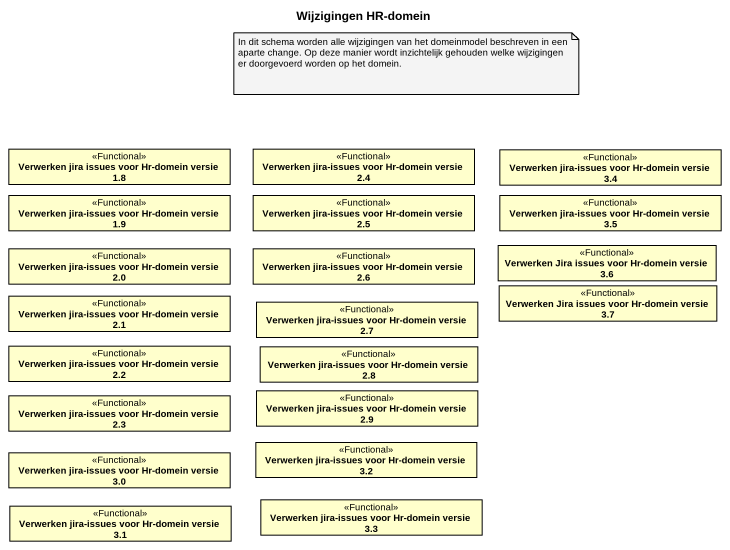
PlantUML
@startuml
title Wijzigingen HR-domein
hide circle
hide empty members
class "Verwerken jira issues voor Hr-domein versie 1.8" as Verwerken_jira_issues_voor <<Functional>>
class "Verwerken jira-issues voor Hr-domein versie 2.4" as Verwerken_jira_issues_voor_2 <<Functional>>
class "Verwerken jira-issues voor Hr-domein versie 3.4" as Verwerken_jira_issues_voor_3 <<Functional>>
class "Verwerken jira-issues voor Hr-domein versie 1.9" as Verwerken_jira_issues_voor_4 <<Functional>>
class "Verwerken jira-issues voor Hr-domein versie 2.5" as Verwerken_jira_issues_voor_5 <<Functional>>
class "Verwerken jira-issues voor Hr-domein versie 3.5" as Verwerken_jira_issues_voor_6 <<Functional>>
class "Verwerken jira-issues voor Hr-domein versie 2.0" as Verwerken_jira_issues_voor_7 <<Functional>>
class "Verwerken jira-issues voor Hr-domein versie 2.6" as Verwerken_jira_issues_voor_8 <<Functional>>
class "Verwerken Jira issues voor Hr-domein versie 3.6" as Verwerken_Jira_issues_voor <<Functional>>
class "Verwerken jira-issues voor Hr-domein versie 2.1" as Verwerken_jira_issues_voor_9 <<Functional>>
class "Verwerken jira-issues voor Hr-domein versie 2.7" as Verwerken_jira_issues_voor_10 <<Functional>>
class "Verwerken Jira issues voor Hr-domein versie 3.7" as Verwerken_Jira_issues_voor_2 <<Functional>>
class "Verwerken jira-issues voor Hr-domein versie 2.2" as Verwerken_jira_issues_voor_11 <<Functional>>
class "Verwerken jira-issues voor Hr-domein versie 2.8" as Verwerken_jira_issues_voor_12 <<Functional>>
class "Verwerken jira-issues voor Hr-domein versie 2.3" as Verwerken_jira_issues_voor_13 <<Functional>>
class "Verwerken jira-issues voor Hr-domein versie 2.9" as Verwerken_jira_issues_voor_14 <<Functional>>
class "Verwerken jira-issues voor Hr-domein versie 3.0" as Verwerken_jira_issues_voor_15 <<Functional>>
class "Verwerken jira-issues voor Hr-domein versie 3.2" as Verwerken_jira_issues_voor_16 <<Functional>>
class "Verwerken jira-issues voor Hr-domein versie 3.3" as Verwerken_jira_issues_voor_17 <<Functional>>
class "Verwerken jira-issues voor Hr-domein versie 3.1" as Verwerken_jira_issues_voor_18 <<Functional>>
note as N1
  In dit schema worden alle wijzigingen van het domeinmodel beschreven in een aparte change. Op deze manier wordt inzichtelijk gehouden welke wijzigingen er doorgevoerd worden op het domein.
end note
@enduml
